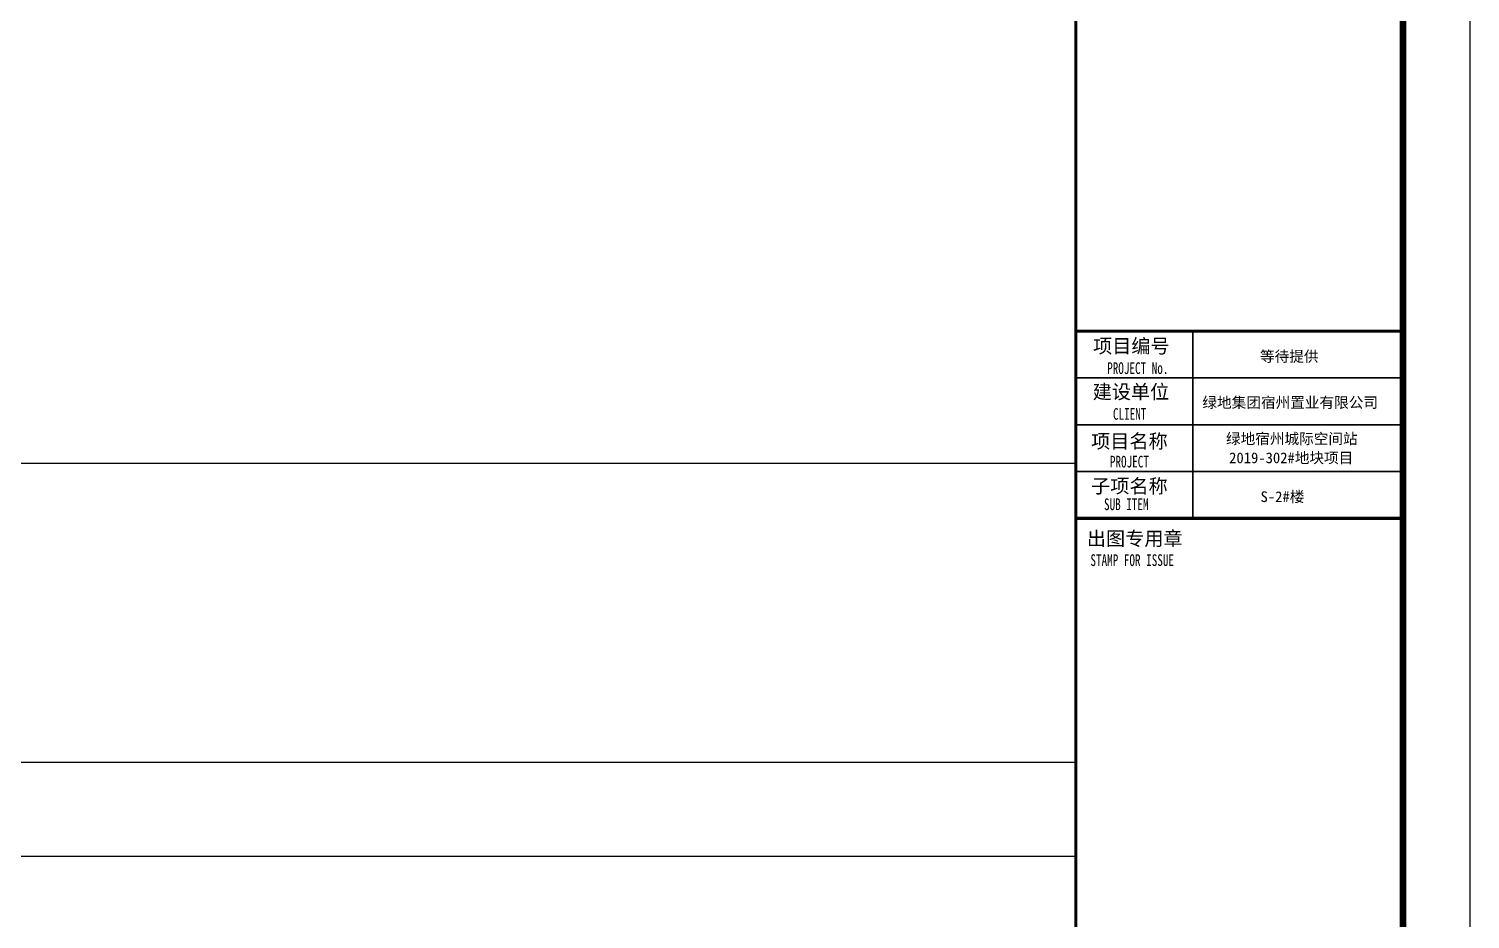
# Model space of a CAD drawing. Extents: x 1382187 to 1725648, y 860327 to 1571294.
# Drawn here: x 1509891 to 1531363, y 992006 to 1005264 of the extents above; entities that cross this region are included whole.
import ezdxf

# ---------------------------------------------------------------- set-up
doc = ezdxf.new("R2010")
doc.units = 0
doc.header["$LTSCALE"] = 1000
doc.header["$MEASUREMENT"] = 0
for name, color, linetype in [('TWT', 7, 'Continuous'), ('图框', 140, 'Continuous'), ('图签文字', 147, 'Continuous')]:
    doc.layers.add(name, color=color, linetype=linetype)
doc.layers.add('ZC', color=6, linetype='Continuous', lineweight=40)
doc.layers.add('图签', color=147, linetype='Continuous', lineweight=18)
doc.styles.add('宋体', font='', dxfattribs={"height": 50})
doc.styles.add('建筑图签-1', font='simhei.ttf', dxfattribs={"width": 0.7})
doc.styles.get('宋体').set_extended_font_data('SimSun')

# ---------------------------------------------------------------- blocks, each defined once
blk = doc.blocks.new('A$C7B7C77C1')
at = {"layer": '图框'}
for points, const_width in [([(-4875, 0), (-4875, 40000)], 48.8), ([(-4875, 24460), (3, 24460)], 48.8), ([(-4875, 24460), (3, 24460)], 48.8), ([(-3132, 21673), (-3132, 24460)], 24.4), ([(-4875, 23763), (3, 23763)], 24.4), ([(-4875, 23066), (3, 23066)], 24.4), ([(-4875, 22370), (3, 22370)], 24.4), ([(3, 21673), (-4875, 21673)], 48.8)]:
    blk.add_lwpolyline(points, dxfattribs=dict(at, const_width=const_width))
at = {"layer": '图框', "style": '建筑图签-1', "width": 0.7}
for s, height, p in [('PROJECT No.', 174.22, (-4408, 23822, -1254)), ('CLIENT', 174.2, (-4321, 23140)), ('PROJECT', 174.2, (-4367, 22430)), ('SUB ITEM', 174.2, (-4455, 21795)), ('STAMP FOR ISSUE', 174.22, (-4657, 20963))]:
    blk.add_text(s, height=height, dxfattribs=at).set_placement(p)
at = {"layer": '图签', "color": 2, "style": '宋体'}
for s, height, p in [('等待提供', 159.8, (-2131, 24005)), ('绿地集团宿州置业有限公司', 159.82, (-2989, 23318)), ('绿地宿州城际空间站', 159.8, (-2638, 22779)), ('2019-302#地块项目', 159.82, (-2591, 22494)), ('S-2#楼', 159.8, (-2123, 21915))]:
    blk.add_text(s, height=height, dxfattribs=at).set_placement(p)
at = {"layer": '图签文字', "color": 7, "style": '建筑图签-1'}
for s, p in [('项目编号', (-4618, 24134)), ('建设单位', (-4624, 23453)), ('项目名称', (-4647, 22716)), ('子项名称', (-4647, 22049)), ('出图专用章', (-4710, 21267))]:
    blk.add_text(s, height=209.1, dxfattribs=at).set_placement(p)

msp = doc.modelspace()

# ---------------------------------------------------------------- linework, layer by layer
at = {"layer": 'TWT'}
for p, q in [((1475628.6, 998796), (1525488.8, 998796)), ((1475628.6, 994346), (1525488.8, 994346)), ((1475628.6, 992946), (1525488.8, 992946))]:
    msp.add_line(p, q, dxfattribs=at)
at = {"layer": '图框'}
msp.add_lwpolyline([(1471963.5, 975302), (1531363.5, 975302), (1531363.5, 1017302), (1471963.5, 1017302)], close=True, dxfattribs=at)
at = {"layer": '图框', "const_width": 100}
msp.add_lwpolyline([(1474463.5, 976302), (1530363.5, 976302), (1530363.5, 1016302), (1474463.5, 1016302)], close=True, dxfattribs=at)

# ---------------------------------------------------------------- block references
at = {"layer": 'ZC'}
msp.add_blockref('A$C7B7C77C1', (1530363.5, 976302), dxfattribs=at)

doc.saveas('drawing.dxf')
